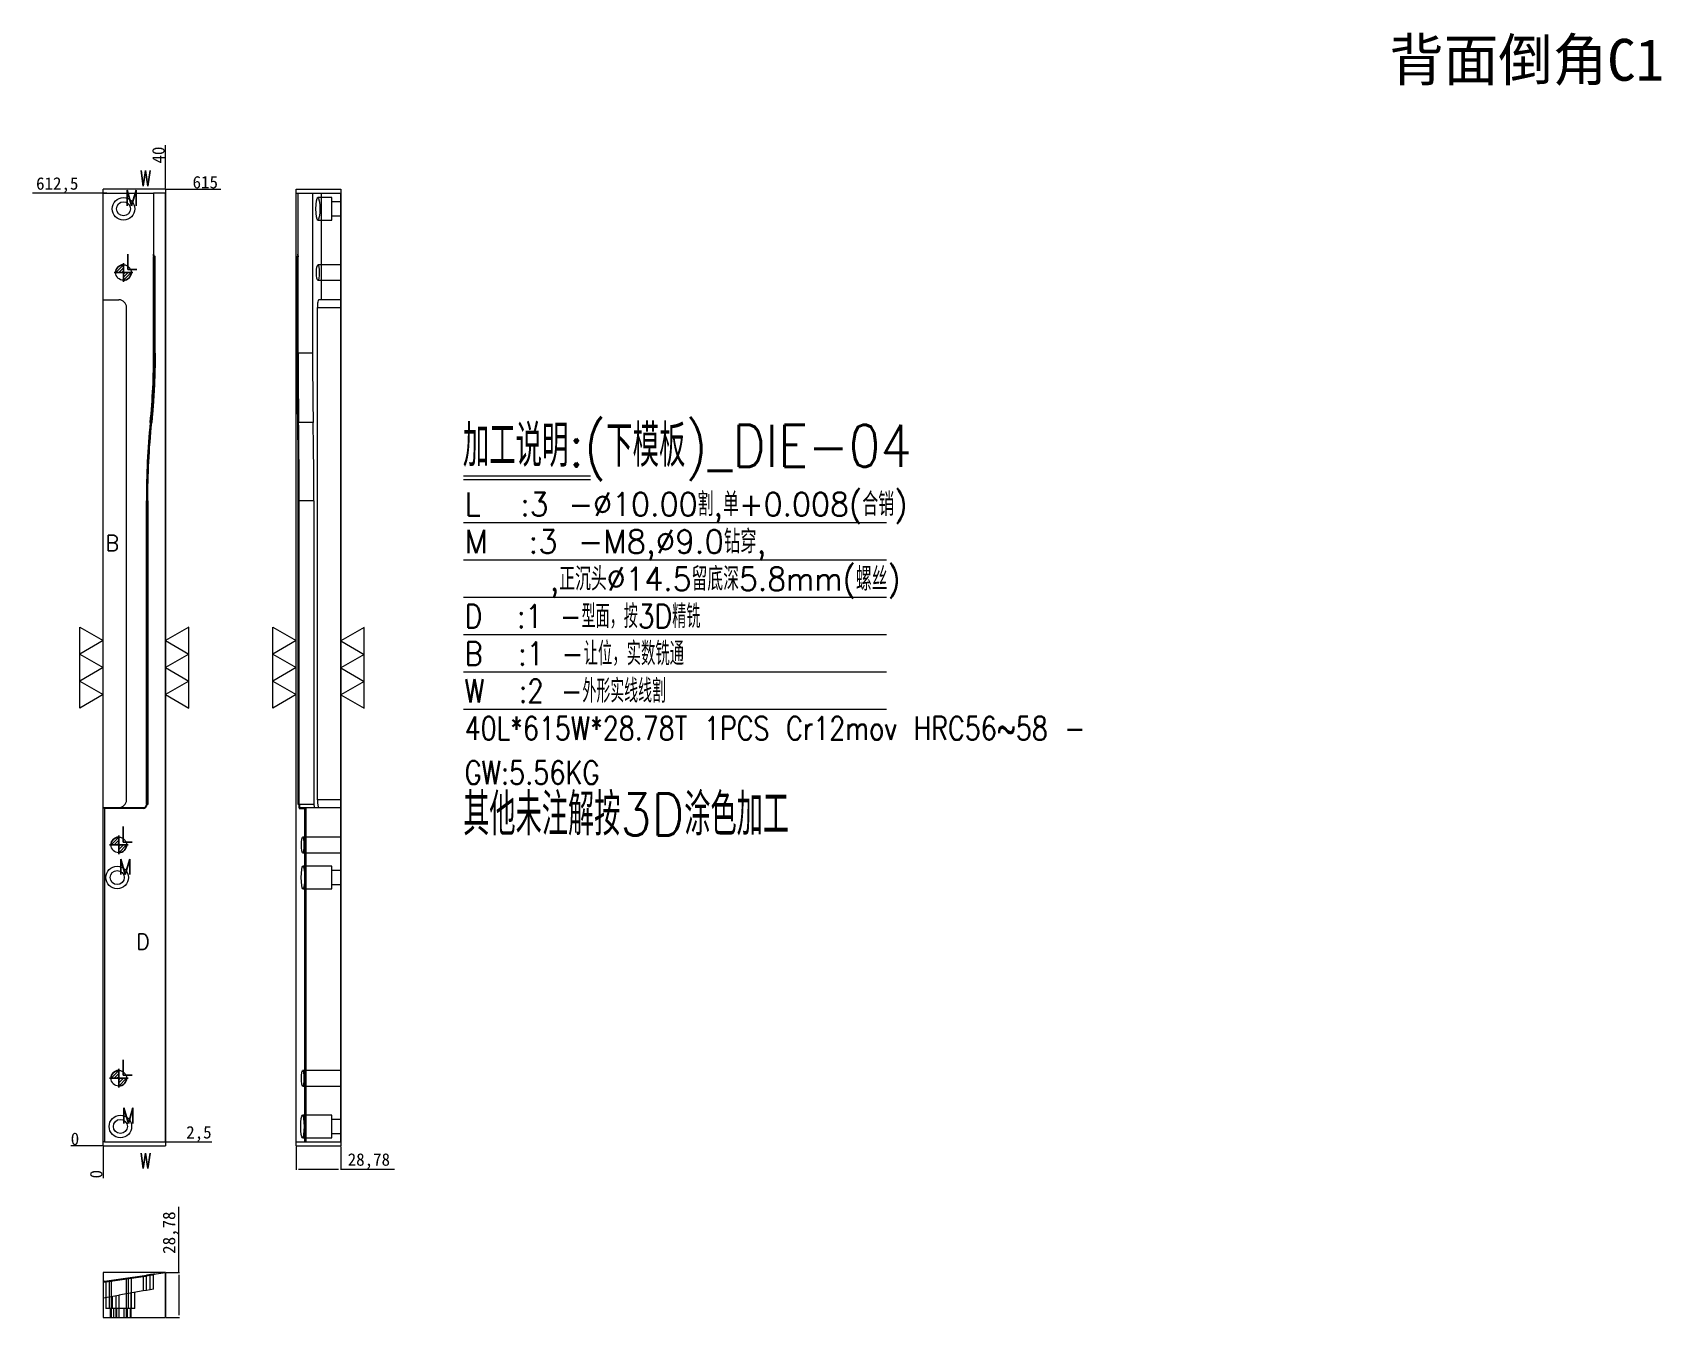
# Model space of a CAD drawing. Header units: millimetres. Extents: x 12645 to 13692, y 42948 to 43774.
import ezdxf
from ezdxf.enums import TextEntityAlignment as Align

# ---------------------------------------------------------------- set-up
doc = ezdxf.new("R2010")
doc.units = ezdxf.units.MM
doc.linetypes.add('DASHED', pattern=[0])
for name, color, linetype in [('DIE', 7, 'Continuous'), ('DIE_W', 1, 'Continuous'), ('dim', 4, 'Continuous')]:
    doc.layers.add(name, color=color, linetype=linetype)
doc.styles.add('_PUG_ERP', font='txt')
doc.styles.add('chinesef_fs', font='txt.shx', dxfattribs={"bigfont": 'gbcbig.shx'})
doc.dimstyles.new('_PUG_ERP', dxfattribs={"dimtxt": 8, "dimasz": 1.5, "dimexe": 0.5, "dimexo": 0.5, "dimgap": 0.5, "dimtad": 1, "dimtxsty": '_PUG_ERP', "dimblk": 'CLOSEDBLANK', "dimcen": 0, "dimclrd": 4, "dimclre": 4, "dimclrt": 3, "dimazin": 3, "dimtfac": 1, "dimtmove": 0, "dimatfit": 3, "dimldrblk": 'CLOSEDBLANK', "dimlwd": 9, "dimlwe": 9})

# ---------------------------------------------------------------- blocks, each defined once
blk = doc.blocks.new('*D735')
at = {"layer": 'Defpoints', "color": 0}
for p in [(12730.1, 43673.7), (12745.1, 43673.7), (12690.1, 43058.7)]:
    blk.add_point(p, dxfattribs=at)
at = {"layer": 'dim', "color": 4, "lineweight": 9}
blk.add_line((12730.6, 43673.7), (12765.8, 43673.7), dxfattribs=at)
at = {"layer": 'dim', "color": 3, "lineweight": 13, "insert": (12755.7, 43678.2), "char_height": 8, "attachment_point": 5, "style": '_PUG_ERP'}
blk.add_mtext('615', dxfattribs=at)
blk = doc.blocks.new('_ClosedBlank')
blk = doc.blocks.new('*D736')
at = {"layer": 'Defpoints', "color": 0}
for p in [(12675.1, 43058.7), (12690.1, 43058.7), (12690.1, 43058.7)]:
    blk.add_point(p, dxfattribs=at)
at = {"layer": 'dim', "color": 4, "lineweight": 9}
blk.add_line((12689.6, 43058.7), (12669.3, 43058.7), dxfattribs=at)
at = {"layer": 'dim', "color": 3, "lineweight": 13, "insert": (12671.9, 43063.2), "char_height": 8, "attachment_point": 5, "style": '_PUG_ERP'}
blk.add_mtext('0', dxfattribs=at)
blk = doc.blocks.new('*D737')
at = {"layer": 'Defpoints', "color": 0}
for p in [(12690.1, 43058.7), (12690.1, 43058.7), (12690.1, 43043.7)]:
    blk.add_point(p, dxfattribs=at)
at = {"layer": 'dim', "color": 4, "lineweight": 9}
blk.add_line((12690.1, 43058.2), (12690.1, 43037.9), dxfattribs=at)
at = {"layer": 'dim', "color": 3, "lineweight": 13, "insert": (12685.6, 43040.5), "char_height": 8, "attachment_point": 5, "rotation": 90, "style": '_PUG_ERP'}
blk.add_mtext('0', dxfattribs=at)
blk = doc.blocks.new('*D738')
at = {"layer": 'Defpoints', "color": 0}
for p in [(12730.1, 43688.7), (12730.1, 43673.7), (12690.1, 43058.7)]:
    blk.add_point(p, dxfattribs=at)
at = {"layer": 'dim', "color": 4, "lineweight": 9}
blk.add_line((12730.1, 43674.2), (12730.1, 43702.1), dxfattribs=at)
at = {"layer": 'dim', "color": 3, "lineweight": 13, "insert": (12725.6, 43695.7), "char_height": 8, "attachment_point": 5, "rotation": 90, "style": '_PUG_ERP'}
blk.add_mtext('40', dxfattribs=at)
blk = doc.blocks.new('*D739')
at = {"layer": 'Defpoints', "color": 0}
for p in [(12730.1, 42977.2), (12730.1, 42948.4), (12738.6, 42948.4)]:
    blk.add_point(p, dxfattribs=at)
at = {"layer": 'dim', "color": 4, "lineweight": 9}
for p, q in [((12738.6, 42977.2), (12738.6, 43019.4)), ((12730.6, 42977.2), (12739.1, 42977.2)), ((12738.6, 42975.7), (12738.6, 42949.9)), ((12730.6, 42948.4), (12739.1, 42948.4))]:
    blk.add_line(p, q, dxfattribs=at)
at = {"layer": 'dim', "color": 3, "lineweight": 13, "insert": (12733.4, 43002.9), "char_height": 8, "attachment_point": 5, "rotation": 90, "style": '_PUG_ERP'}
blk.add_mtext('28,78', dxfattribs=at)
blk = doc.blocks.new('*D740')
at = {"layer": 'Defpoints', "color": 0}
for p in [(12814.1, 43058.7), (12842.9, 43058.7), (12842.9, 43043.7)]:
    blk.add_point(p, dxfattribs=at)
at = {"layer": 'dim', "color": 4, "lineweight": 9}
for p, q in [((12814.1, 43058.2), (12814.1, 43043.2)), ((12842.9, 43058.2), (12842.9, 43043.2)), ((12815.6, 43043.7), (12841.4, 43043.7)), ((12842.9, 43043.7), (12877.4, 43043.7))]:
    blk.add_line(p, q, dxfattribs=at)
at = {"layer": 'dim', "color": 3, "lineweight": 13, "insert": (12860.9, 43048.9), "char_height": 8, "attachment_point": 5, "style": '_PUG_ERP'}
blk.add_mtext('28,78', dxfattribs=at)
blk = doc.blocks.new('pg_hx_L0')
at = {"color": 230}
for p, q in [((-0.6, 0), (0.6, 0)), ((-0.5, 0), (0, 0.5)), ((-0.3, 0), (0, 0.3)), ((-0.1, 0), (0, 0.1)), ((0, 0.6), (0, -0.6)), ((0.1, 0), (0, -0.1)), ((0.5, 0), (0, -0.5)), ((0.3, 0), (0, -0.3))]:
    blk.add_line(p, q, dxfattribs=at)
for start, end in [(90, 180), (270, 0)]:
    blk.add_arc((0, 0), 0.5, start, end, dxfattribs=at)
blk = doc.blocks.new('pg_hx_LLL0')
blk.add_blockref('pg_hx_L0', (0, 0))
blk = doc.blocks.new('*D741')
at = {"layer": 'Defpoints', "color": 0}
for p in [(12730.1, 43061.2), (12742.8, 43061.2), (12690.1, 43058.7)]:
    blk.add_point(p, dxfattribs=at)
at = {"layer": 'dim', "color": 4, "lineweight": 9}
blk.add_line((12730.6, 43061.2), (12760, 43061.2), dxfattribs=at)
at = {"layer": 'dim', "color": 3, "lineweight": 13, "insert": (12751.6, 43066.4), "char_height": 8, "attachment_point": 5, "style": '_PUG_ERP'}
blk.add_mtext('2,5', dxfattribs=at)
blk = doc.blocks.new('*D742')
at = {"layer": 'Defpoints', "color": 0}
for p in [(12676.8, 43671.2), (12692.8, 43671.2), (12690.1, 43058.7)]:
    blk.add_point(p, dxfattribs=at)
at = {"layer": 'dim', "color": 4, "lineweight": 9}
blk.add_line((12692.3, 43671.2), (12644.6, 43671.2), dxfattribs=at)
at = {"layer": 'dim', "color": 3, "lineweight": 13, "insert": (12660.5, 43676.4), "char_height": 8, "attachment_point": 5, "style": '_PUG_ERP'}
blk.add_mtext('612,5', dxfattribs=at)

msp = doc.modelspace()

# ---------------------------------------------------------------- linework, layer by layer
at = {"layer": 'DIE', "color": 11, "linetype": 'Continuous', "lineweight": 18}
for p, q in [((12690.105, 43602.688), (12690.105, 43671.188)), ((12730.105, 43061.188), (12730.105, 43671.188)), ((12842.885, 43061.188), (12842.885, 43671.188)), ((12690.105, 43061.188), (12690.105, 43276.188)), ((12730.105, 42977.188), (12730.105, 42948.408)), ((12690.105, 42970.697), (12690.105, 42948.408)), ((12690.105, 42948.408), (12730.105, 42948.408))]:
    msp.add_line(p, q, dxfattribs=at)
at = {"layer": 'DIE', "color": 2, "linetype": 'Continuous', "lineweight": 18}
for p, q in [((12722.505, 43671.188), (12722.505, 43632.09)), ((12814.105, 43061.188), (12814.105, 43671.188)), ((12722.505, 43630.688), (12722.505, 43630.256)), ((12722.505, 43630.688), (12722.936, 43630.688)), ((12722.505, 43568.245), (12722.505, 43630.256)), ((12722.936, 43630.688), (12723.233, 43630.688)), ((12723.233, 43630.688), (12723.459, 43630.688)), ((12723.233, 43568.245), (12723.233, 43630.688)), ((12723.459, 43568.245), (12723.459, 43630.688)), ((12717.805, 43278.62), (12717.805, 43473.366)), ((12718.533, 43278.188), (12718.533, 43473.366)), ((12718.759, 43473.366), (12718.759, 43278.188)), ((12717.805, 43278.62), (12717.805, 43278.188)), ((12718.236, 43278.188), (12717.805, 43278.188)), ((12718.236, 43278.188), (12718.533, 43278.188)), ((12718.759, 43278.188), (12718.533, 43278.188)), ((12690.966, 42971.687), (12730.105, 42977.188)), ((12718.236, 42975.722), (12718.533, 42975.763)), ((12718.759, 42975.593), (12718.533, 42975.763))]:
    msp.add_line(p, q, dxfattribs=at)
at = {"layer": 'DIE', "color": 2, "linetype": 'DASHED', "lineweight": 13, "ltscale": 0.39668}
for p, q in [((12815.173, 43671.188), (12815.173, 43632.09)), ((12824.688, 43671.188), (12824.688, 43568.245)), ((12830.401, 43602.688), (12830.401, 43671.188)), ((12814.869, 43630.688), (12815.039, 43630.688)), ((12814.869, 43568.245), (12814.869, 43630.688)), ((12815.039, 43630.688), (12815.113, 43630.688)), ((12815.039, 43568.245), (12815.039, 43630.688)), ((12815.113, 43630.688), (12815.507, 43630.688)), ((12815.53, 43278.188), (12815.53, 43473.366)), ((12815.7, 43473.366), (12815.7, 43278.188)), ((12825.517, 43473.366), (12825.517, 43278.188)), ((12815.7, 43278.188), (12815.53, 43278.188)), ((12815.7, 43278.188), (12815.773, 43278.188)), ((12816.168, 43278.188), (12815.773, 43278.188)), ((12720.768, 42976.078), (12720.727, 42976.072)), ((12722.505, 42966.605), (12722.505, 42975.887)), ((12722.936, 42976.382), (12722.935, 42976.382)), ((12715.805, 42965.424), (12700.105, 42962.655)), ((12717.805, 42965.776), (12715.805, 42965.424)), ((12717.805, 42975.226), (12717.805, 42975.223)), ((12717.805, 42975.024), (12717.805, 42975.028)), ((12717.805, 42965.776), (12717.805, 42975.024)), ((12720.299, 42966.216), (12717.805, 42965.776)), ((12722.505, 42966.605), (12720.299, 42966.216)), ((12690.105, 42960.892), (12700.105, 42962.655))]:
    msp.add_line(p, q, dxfattribs=at)
at = {"layer": 'DIE', "color": 31, "linetype": 'DASHED', "lineweight": 13, "ltscale": 0.39668}
for p, q in [((12837.105, 43668.438), (12828.109, 43668.438)), ((12837.105, 43661.188), (12837.105, 43668.438)), ((12842.885, 43665.691), (12837.105, 43665.691)), ((12837.105, 43653.938), (12837.105, 43661.188)), ((12837.105, 43656.684), (12842.885, 43656.684)), ((12828.109, 43653.938), (12837.105, 43653.938)), ((12827.756, 43281.188), (12827.756, 43597.688)), ((12842.885, 43602.688), (12828.638, 43602.688)), ((12816.62, 43276.188), (12825.869, 43276.188)), ((12825.869, 43276.188), (12828.638, 43276.188)), ((12828.638, 43276.188), (12842.885, 43276.188)), ((12837.105, 43238.438), (12818.462, 43238.438)), ((12837.105, 43231.188), (12837.105, 43238.438)), ((12842.885, 43235.691), (12837.105, 43235.691)), ((12837.105, 43223.938), (12837.105, 43231.188)), ((12818.462, 43223.938), (12837.105, 43223.938)), ((12837.105, 43226.684), (12842.885, 43226.684)), ((12837.105, 43078.438), (12818.181, 43078.438)), ((12837.105, 43071.188), (12837.105, 43078.438)), ((12842.885, 43075.691), (12837.105, 43075.691)), ((12837.105, 43063.938), (12837.105, 43071.188)), ((12818.181, 43063.938), (12837.105, 43063.938)), ((12837.105, 43066.684), (12842.885, 43066.684)), ((12691.855, 42971.812), (12691.855, 42954.188)), ((12693.855, 42972.093), (12693.855, 42954.188)), ((12706.355, 42954.188), (12706.355, 42973.85)), ((12708.355, 42954.188), (12708.355, 42974.131)), ((12695.855, 42961.906), (12695.855, 42954.188)), ((12705.105, 42948.408), (12705.105, 42963.537)), ((12710.355, 42954.188), (12710.355, 42964.463)), ((12693.855, 42954.188), (12691.855, 42954.188)), ((12708.355, 42954.188), (12693.855, 42954.188)), ((12694.602, 42954.188), (12694.602, 42948.408)), ((12696.602, 42954.188), (12696.602, 42948.408)), ((12698.602, 42954.188), (12698.602, 42948.408)), ((12703.609, 42948.408), (12703.609, 42954.188)), ((12705.609, 42948.408), (12705.609, 42954.188)), ((12707.609, 42948.408), (12707.609, 42954.188)), ((12710.355, 42954.188), (12708.355, 42954.188))]:
    msp.add_line(p, q, dxfattribs=at)
at = {"layer": 'DIE', "color": 155, "linetype": 'Continuous', "lineweight": 18}
for p, q in [((12722.936, 43630.688), (12722.936, 43568.245)), ((12722.936, 43568.245), (12722.505, 43568.245)), ((12718.236, 43473.366), (12717.805, 43473.366)), ((12718.236, 43473.366), (12718.236, 43278.188)), ((12715.736, 43275.688), (12690.966, 43275.688)), ((12690.966, 43275.688), (12690.966, 43061.188))]:
    msp.add_line(p, q, dxfattribs=at)
at = {"layer": 'DIE', "color": 155, "linetype": 'DASHED', "lineweight": 13, "ltscale": 0.39668}
for p, q in [((12814.911, 43630.688), (12814.911, 43568.245)), ((12815.406, 43568.245), (12815.406, 43630.256)), ((12827.756, 43597.688), (12842.885, 43597.688)), ((12815.041, 43568.245), (12815.406, 43568.245)), ((12824.688, 43568.245), (12815.406, 43568.245)), ((12825.077, 43523.715), (12815.716, 43523.715)), ((12815.571, 43473.366), (12815.571, 43278.188)), ((12815.702, 43473.366), (12816.067, 43473.366)), ((12825.517, 43473.366), (12816.067, 43473.366)), ((12816.067, 43278.62), (12816.067, 43473.366)), ((12842.885, 43281.188), (12827.756, 43281.188)), ((12816.125, 43275.688), (12819.606, 43275.688)), ((12825.517, 43278.188), (12816.269, 43278.188)), ((12819.606, 43275.688), (12819.606, 43061.188)), ((12820.596, 43061.188), (12820.596, 43276.188)), ((12717.805, 42975.226), (12720.299, 42975.577)), ((12720.299, 42975.577), (12722.505, 42975.887)), ((12720.299, 42966.216), (12720.299, 42975.577)), ((12690.178, 42971.071), (12715.805, 42974.673)), ((12715.736, 42975.168), (12715.805, 42974.673)), ((12715.805, 42974.673), (12717.805, 42975.024)), ((12715.805, 42974.673), (12715.805, 42965.424)), ((12700.105, 42962.655), (12700.105, 42948.408))]:
    msp.add_line(p, q, dxfattribs=at)
at = {"layer": 'DIE', "color": 31, "linetype": 'Continuous', "lineweight": 18}
for p, q in [((12690.105, 43602.688), (12700.105, 43602.688)), ((12705.105, 43281.188), (12705.105, 43597.688)), ((12690.178, 43276.188), (12690.105, 43276.188)), ((12690.178, 43276.188), (12715.805, 43276.188))]:
    msp.add_line(p, q, dxfattribs=at)
at = {"layer": 'DIE', "color": 42, "linetype": 'Continuous', "lineweight": 18}
for centre, radius in [((12703.105, 43661.188), 7.25), ((12703.105, 43661.188), 4.503), ((12699.105, 43231.188), 7.25), ((12699.105, 43231.188), 4.503), ((12701.105, 43071.188), 7.25), ((12701.105, 43071.188), 4.503)]:
    msp.add_circle(centre, radius, dxfattribs=at)
at = {"layer": 'DIE', "color": 31, "linetype": 'Continuous', "lineweight": 18}
for centre, start, end in [((12700.105, 43597.688), 0, 90), ((12700.105, 43281.188), 270, 0)]:
    msp.add_arc(centre, 5, start, end, dxfattribs=at)
at = {"layer": 'DIE', "color": 155, "linetype": 'Continuous', "lineweight": 18}
msp.add_arc((12715.736, 43278.188), 2.5, 270, 0, dxfattribs=at)
at = {"layer": 'DIE', "color": 2, "linetype": 'Continuous', "lineweight": 18}
for centre, radius, start, end in [((12715.805, 43278.188), 2, 270, 0), ((12718.305, 42975.226), 0.5, 98, 151.129918), ((12691.105, 42970.697), 1, 98, 180)]:
    msp.add_arc(centre, radius, start, end, dxfattribs=at)
at = {"layer": 'DIE', "color": 2, "linetype": 'DASHED', "lineweight": 13, "ltscale": 0.39668}
for centre, start, end in [((12718.305, 42975.024), 98, 168.348079), ((12723.005, 42975.887), 98, 180), ((12723.005, 42975.685), 168.37223, 180.000062), ((12723.005, 42975.685), 98, 168.348079), ((12718.305, 42975.226), 151.129939, 191.651921), ((12718.305, 42975.024), 168.372291, 180.000051)]:
    msp.add_arc(centre, 0.5, start, end, dxfattribs=at)
at = {"layer": 'DIE', "color": 31, "linetype": 'DASHED', "lineweight": 13, "ltscale": 0.39668}
for centre, ratio in [((12828.109, 43661.188), 0.176327), ((12818.462, 43231.188), 0.140541), ((12818.181, 43071.188), 0.140541)]:
    msp.add_ellipse(centre, major_axis=(0, 7.25), ratio=ratio, dxfattribs=at)
at = {"layer": 'DIE', "color": 155, "linetype": 'Continuous', "lineweight": 18}
for centre, major_axis, ratio, start_param, end_param in [((12720.436, 43630.688), (-0.834, 2.357), 1, 4.3723441, 4.96790386), ((12271.876, 43568.245), (451.06, 0), 1, 6.18419204, 6.28318531), ((13227.176, 43473.366), (0, 508.94), 1, 1.47180306, 1.57079633), ((12720.797, 43523.666), (0.498, -0.049), 0.013889, 3.14159265, 4.57345067), ((12715.805, 43275.688), (0, -0.5), 0.139173, 3.14159265, 4.71238898)]:
    msp.add_ellipse(centre, major_axis=major_axis, ratio=ratio, start_param=start_param, end_param=end_param, dxfattribs=at)
at = {"layer": 'DIE', "color": 155, "linetype": 'DASHED', "lineweight": 13, "ltscale": 0.39668}
for centre, major_axis, ratio, start_param, end_param in [((12815.464, 43630.688), (0, -2.5), 0.140541, 4.11682922, 4.71238898), ((12878.303, 43568.245), (0, 451.06), 0.140541, 1.57079633, 1.66978959), ((12878.798, 43568.245), (0, 450.56), 0.140697, 1.57079633, 1.66978959), ((12815.716, 43523.666), (0.5, 0.007), 0.098822, 1.56941695, 3.00127496), ((12744.045, 43473.366), (0, 508.94), 0.140541, 4.71238898, 4.81138225), ((12744.54, 43473.366), (0, 509.44), 0.140403, 4.71238898, 4.81138225), ((12816.125, 43278.188), (0, 2.5), 0.140541, 1.57079633, 3.14159265), ((12816.62, 43275.688), (0, 0.5), 0.990268, 0, 1.57079633), ((12816.62, 43278.188), (0, 2), 0.175676, 1.57079633, 3.14159265), ((12720.797, 42975.577), (0.07, -0.495), 0.995008, 3.14159265, 4.57345067)]:
    msp.add_ellipse(centre, major_axis=major_axis, ratio=ratio, start_param=start_param, end_param=end_param, dxfattribs=at)
at = {"layer": 'DIE', "color": 31, "linetype": 'DASHED', "lineweight": 13, "ltscale": 0.39668}
for centre, start_param, end_param in [((12828.638, 43597.688), 0, 1.57079633), ((12828.638, 43281.188), 1.57079633, 3.14159265)]:
    msp.add_ellipse(centre, major_axis=(0, 5), ratio=0.176327, start_param=start_param, end_param=end_param, dxfattribs=at)
at = {"layer": 'DIE', "color": 2, "linetype": 'Continuous', "lineweight": 18}
for centre, major_axis, start_param, end_param in [((12271.945, 43568.245), (450.56, 0), 6.18419204, 6.28318531), ((13227.245, 43473.366), (509.44, 0), 3.04259939, 3.14159265)]:
    msp.add_ellipse(centre, major_axis=major_axis, ratio=1, start_param=start_param, end_param=end_param, dxfattribs=at)
at = {"layer": 'DIE', "color": 2, "linetype": 'DASHED', "lineweight": 13, "ltscale": 0.39668}
for centre, major_axis, start_param, end_param in [((12904.134, 43568.245), (0, 450.56), 1.57079633, 1.66978959), ((12735.689, 43473.366), (0, 509.44), 4.71238898, 4.81138225), ((12825.869, 43278.188), (0, 2), 1.57079633, 3.14159265)]:
    msp.add_ellipse(centre, major_axis=major_axis, ratio=0.176327, start_param=start_param, end_param=end_param, dxfattribs=at)
at = {"layer": 'DIE', "color": 2, "linetype": 'Continuous', "lineweight": 18}
for points, knots in [([(12722.505, 43630.688), (12722.505, 43630.702), (12722.505, 43630.715), (12722.505, 43630.743), (12722.505, 43630.785), (12722.505, 43630.882), (12722.505, 43630.966), (12722.505, 43631.135), (12722.505, 43631.249), (12722.505, 43631.396), (12722.505, 43631.425), (12722.505, 43631.484), (12722.505, 43631.514), (12722.505, 43631.603), (12722.505, 43631.663), (12722.505, 43631.783), (12722.505, 43631.844), (12722.505, 43631.966), (12722.505, 43632.028), (12722.505, 43632.09)], [0, 0, 0, 0, 0.03125, 0.03125, 0.0625, 0.125, 0.25, 0.25, 0.5, 0.5, 0.5625, 0.5625, 0.625, 0.625, 0.75, 0.75, 0.875, 0.875, 1, 1, 1, 1]), ([(12690.966, 43275.688), (12690.956, 43275.695), (12690.946, 43275.702), (12690.926, 43275.716), (12690.897, 43275.737), (12690.868, 43275.759), (12690.81, 43275.8), (12690.772, 43275.828), (12690.697, 43275.882), (12690.66, 43275.909), (12690.605, 43275.948), (12690.587, 43275.961), (12690.551, 43275.986), (12690.533, 43275.998), (12690.481, 43276.034), (12690.448, 43276.057), (12690.4, 43276.088), (12690.384, 43276.098), (12690.361, 43276.112), (12690.353, 43276.117), (12690.338, 43276.125), (12690.331, 43276.13), (12690.294, 43276.15), (12690.268, 43276.163), (12690.231, 43276.178), (12690.219, 43276.181), (12690.197, 43276.186), (12690.187, 43276.188), (12690.178, 43276.188)], [0, 0, 0, 0, 0.03125, 0.03125, 0.0625, 0.125, 0.125, 0.25, 0.25, 0.375, 0.375, 0.4375, 0.4375, 0.5, 0.5, 0.625, 0.625, 0.6875, 0.6875, 0.71875, 0.71875, 0.75, 0.75, 0.875, 0.875, 0.9375, 0.9375, 1, 1, 1, 1])]:
    msp.add_open_spline(points, degree=3, knots=knots, dxfattribs=at)
at = {"layer": 'DIE', "color": 2, "linetype": 'DASHED', "lineweight": 13, "ltscale": 0.39668}
for points, knots in [([(12722.516, 43630.688), (12722.516, 43630.65), (12722.515, 43630.613), (12722.513, 43630.54), (12722.512, 43630.503), (12722.51, 43630.449), (12722.509, 43630.431), (12722.508, 43630.396), (12722.507, 43630.378), (12722.506, 43630.325), (12722.505, 43630.29), (12722.505, 43630.256)], [0, 0, 0, 0, 0.25, 0.25, 0.5, 0.5, 0.625, 0.625, 0.75, 0.75, 1, 1, 1, 1]), ([(12815.608, 43630.688), (12815.601, 43630.702), (12815.594, 43630.715), (12815.581, 43630.743), (12815.56, 43630.785), (12815.513, 43630.882), (12815.474, 43630.966), (12815.398, 43631.135), (12815.351, 43631.249), (12815.301, 43631.396), (12815.291, 43631.425), (12815.273, 43631.484), (12815.264, 43631.514), (12815.239, 43631.603), (12815.224, 43631.663), (12815.2, 43631.783), (12815.19, 43631.844), (12815.177, 43631.966), (12815.173, 43632.028), (12815.173, 43632.09)], [0, 0, 0, 0, 0.03125, 0.03125, 0.0625, 0.125, 0.25, 0.25, 0.5, 0.5, 0.5625, 0.5625, 0.625, 0.625, 0.75, 0.75, 0.875, 0.875, 1, 1, 1, 1]), ([(12815.406, 43630.256), (12815.437, 43630.329), (12815.47, 43630.401), (12815.537, 43630.545), (12815.573, 43630.617), (12815.608, 43630.688)], [0, 0, 0, 0, 0.5, 0.5, 1, 1, 1, 1]), ([(12815.507, 43630.688), (12815.507, 43630.65), (12815.505, 43630.613), (12815.495, 43630.54), (12815.488, 43630.503), (12815.475, 43630.449), (12815.47, 43630.431), (12815.459, 43630.396), (12815.453, 43630.378), (12815.434, 43630.325), (12815.421, 43630.29), (12815.406, 43630.256)], [0, 0, 0, 0, 0.25, 0.25, 0.5, 0.5, 0.625, 0.625, 0.75, 0.75, 1, 1, 1, 1]), ([(12717.805, 43278.62), (12717.805, 43278.585), (12717.806, 43278.551), (12717.808, 43278.481), (12717.809, 43278.445), (12717.812, 43278.374), (12717.813, 43278.337), (12717.815, 43278.282), (12717.815, 43278.263), (12717.815, 43278.225), (12717.816, 43278.207), (12717.816, 43278.188)], [0, 0, 0, 0, 0.25, 0.25, 0.5, 0.5, 0.75, 0.75, 0.875, 0.875, 1, 1, 1, 1]), ([(12816.269, 43278.188), (12816.233, 43278.259), (12816.198, 43278.33), (12816.13, 43278.474), (12816.098, 43278.547), (12816.067, 43278.62)], [0, 0, 0, 0, 0.5, 0.5, 1, 1, 1, 1]), ([(12816.067, 43278.62), (12816.081, 43278.585), (12816.095, 43278.551), (12816.12, 43278.481), (12816.13, 43278.445), (12816.148, 43278.374), (12816.155, 43278.337), (12816.163, 43278.282), (12816.165, 43278.263), (12816.167, 43278.225), (12816.168, 43278.207), (12816.168, 43278.188)], [0, 0, 0, 0, 0.25, 0.25, 0.5, 0.5, 0.75, 0.75, 0.875, 0.875, 1, 1, 1, 1]), ([(12819.606, 43275.688), (12819.607, 43275.695), (12819.609, 43275.702), (12819.612, 43275.716), (12819.618, 43275.737), (12819.625, 43275.759), (12819.64, 43275.8), (12819.653, 43275.828), (12819.683, 43275.882), (12819.7, 43275.909), (12819.73, 43275.948), (12819.741, 43275.961), (12819.764, 43275.986), (12819.776, 43275.998), (12819.814, 43276.034), (12819.841, 43276.057), (12819.887, 43276.088), (12819.903, 43276.098), (12819.929, 43276.112), (12819.937, 43276.117), (12819.955, 43276.125), (12819.964, 43276.13), (12820.009, 43276.15), (12820.048, 43276.163), (12820.111, 43276.178), (12820.132, 43276.181), (12820.176, 43276.186), (12820.199, 43276.188), (12820.222, 43276.188)], [0, 0, 0, 0, 0.03125, 0.03125, 0.0625, 0.125, 0.125, 0.25, 0.25, 0.375, 0.375, 0.4375, 0.4375, 0.5, 0.5, 0.625, 0.625, 0.6875, 0.6875, 0.71875, 0.71875, 0.75, 0.75, 0.875, 0.875, 0.9375, 0.9375, 1, 1, 1, 1]), ([(12722.505, 42975.887), (12722.505, 42975.921), (12722.505, 42975.953), (12722.505, 42975.992), (12722.505, 42976.002), (12722.505, 42976.021), (12722.505, 42976.029), (12722.505, 42976.054), (12722.505, 42976.069), (12722.505, 42976.093), (12722.505, 42976.103), (12722.505, 42976.116), (12722.505, 42976.12), (12722.505, 42976.12)], [0, 0, 0, 0, 0.26228113, 0.26228113, 0.35449599, 0.35449599, 0.44671085, 0.44671085, 0.63114057, 0.63114057, 0.81557028, 0.81557028, 1, 1, 1, 1]), ([(12722.516, 42975.786), (12722.516, 42975.786), (12722.515, 42975.788), (12722.513, 42975.798), (12722.512, 42975.805), (12722.51, 42975.818), (12722.509, 42975.823), (12722.508, 42975.834), (12722.507, 42975.84), (12722.506, 42975.859), (12722.505, 42975.872), (12722.505, 42975.887)], [0, 0, 0, 0, 0.25, 0.25, 0.5, 0.5, 0.625, 0.625, 0.75, 0.75, 1, 1, 1, 1]), ([(12717.805, 42975.024), (12717.805, 42975.06), (12717.805, 42975.095), (12717.805, 42975.163), (12717.805, 42975.196), (12717.805, 42975.226)], [0, 0, 0, 0, 0.5, 0.5, 1, 1, 1, 1])]:
    msp.add_open_spline(points, degree=3, knots=knots, dxfattribs=at)
at = {"layer": 'DIE', "color": 2, "linetype": 'Continuous', "lineweight": 18}
for points, degree in [([(12721.025, 43523.686), (12723.232, 43545.911), (12723.233, 43568.245)], 2), ([(12723.459, 43568.245), (12723.459, 43545.901), (12721.25, 43523.666)], 2), ([(12718.533, 43473.366), (12718.533, 43498.588), (12721.025, 43523.686)], 2), ([(12718.759, 43473.366), (12718.759, 43490.175), (12719.59, 43506.941), (12721.25, 43523.666)], 3), ([(12718.533, 42975.763), (12718.533, 42975.763), (12721.025, 42976.114)], 2), ([(12721.025, 42976.114), (12723.232, 42976.424), (12723.233, 42976.424)], 2), ([(12723.459, 42976.254), (12723.233, 42976.424)], 1)]:
    msp.add_open_spline(points, degree=degree, dxfattribs=at)
at = {"layer": 'DIE', "color": 155, "linetype": 'Continuous', "lineweight": 18}
for points in [[(12723.459, 43568.245), (12723.233, 43568.245)], [(12721.25, 43523.666), (12721.025, 43523.686)], [(12718.759, 43473.366), (12718.533, 43473.366)], [(12721.25, 42975.943), (12721.025, 42976.114)]]:
    msp.add_open_spline(points, degree=1, dxfattribs=at)
at = {"layer": 'DIE', "color": 2, "linetype": 'DASHED', "lineweight": 13, "ltscale": 0.39668}
for points, degree in [([(12815.179, 43523.686), (12814.869, 43545.911), (12814.869, 43568.245)], 2), ([(12815.039, 43568.245), (12815.039, 43545.901), (12815.35, 43523.666)], 2), ([(12815.53, 43473.366), (12815.53, 43498.588), (12815.179, 43523.686)], 2), ([(12815.7, 43473.366), (12815.7, 43490.175), (12815.583, 43506.941), (12815.35, 43523.666)], 3)]:
    msp.add_open_spline(points, degree=degree, dxfattribs=at)
at = {"layer": 'DIE', "color": 155, "linetype": 'DASHED', "lineweight": 13, "ltscale": 0.39668}
for points in [[(12815.039, 43568.245), (12814.869, 43568.245)], [(12815.35, 43523.666), (12815.179, 43523.686)], [(12815.7, 43473.366), (12815.53, 43473.366)]]:
    msp.add_open_spline(points, degree=1, dxfattribs=at)
at = {"layer": 'DIE_W', "color": 1, "linetype": 'Continuous', "lineweight": 18}
for p, q in [((12690.105, 43671.188), (12722.505, 43671.188)), ((12730.105, 43671.188), (12722.505, 43671.188)), ((12814.105, 43671.188), (12842.885, 43671.188)), ((12690.966, 43061.188), (12690.105, 43061.188)), ((12690.966, 43061.188), (12730.105, 43061.188)), ((12814.105, 43061.188), (12842.885, 43061.188))]:
    msp.add_line(p, q, dxfattribs=at)
at = {"layer": 'DIE_W', "color": 1, "linetype": 'DASHED', "lineweight": 13, "ltscale": 0.39668}
for p, q in [((12842.885, 43625.185), (12828.109, 43625.185)), ((12828.109, 43615.185), (12842.885, 43615.185)), ((12842.885, 43257.188), (12818.322, 43257.188)), ((12818.322, 43247.188), (12842.885, 43247.188)), ((12842.885, 43107.188), (12818.322, 43107.188)), ((12818.322, 43097.188), (12842.885, 43097.188)), ((12695.105, 42972.269), (12695.105, 42948.408)), ((12705.105, 42948.408), (12705.105, 42973.674)), ((12698.105, 42962.303), (12698.105, 42948.408)), ((12708.105, 42948.408), (12708.105, 42964.066))]:
    msp.add_line(p, q, dxfattribs=at)
at = {"layer": 'DIE_W', "color": 1, "linetype": 'Continuous', "lineweight": 18}
for centre in [(12703.105, 43620.185), (12700.105, 43252.188), (12700.105, 43102.188)]:
    msp.add_circle(centre, 5, dxfattribs=at)
at = {"layer": 'DIE_W', "color": 1, "linetype": 'DASHED', "lineweight": 13, "ltscale": 0.39668}
for centre, ratio in [((12828.109, 43620.185), 0.176327), ((12818.322, 43252.188), 0.140541), ((12818.322, 43102.188), 0.140541)]:
    msp.add_ellipse(centre, major_axis=(0, 5), ratio=ratio, dxfattribs=at)
at = {"layer": 'dim', "color": 252, "linetype": 'DASHED', "lineweight": 13, "ltscale": 0.2}
for p, q in [((12730.105, 43673.688), (12690.105, 43673.688)), ((12690.105, 43058.688), (12690.105, 43673.688)), ((12730.105, 43673.688), (12730.105, 43058.688)), ((12814.105, 43673.688), (12842.885, 43673.688)), ((12814.105, 43058.688), (12814.105, 43673.688)), ((12842.885, 43673.688), (12842.885, 43058.688)), ((12690.105, 43058.688), (12730.105, 43058.688)), ((12814.105, 43058.688), (12842.885, 43058.688))]:
    msp.add_line(p, q, dxfattribs=at)
at = {"layer": 'dim', "color": 8, "linetype": 'Continuous', "lineweight": 18}
for p, q in [((12921.689, 43489.401), (13003.337, 43489.401)), ((12921.689, 43487.151), (13003.337, 43487.151)), ((12921.689, 43459.401), (13193.849, 43459.401)), ((12921.689, 43435.401), (13193.849, 43435.401)), ((12921.689, 43411.401), (13193.849, 43411.401)), ((12921.689, 43387.401), (13193.849, 43387.401)), ((12921.689, 43363.401), (13193.849, 43363.401)), ((12921.689, 43339.401), (13193.849, 43339.401))]:
    msp.add_line(p, q, dxfattribs=at)
at = {"layer": 'dim', "lineweight": 13}
for points in [[(12675.105, 43392.169), (12690.105, 43383.508), (12675.105, 43374.848), (12690.105, 43366.188), (12675.105, 43357.528), (12690.105, 43348.867), (12675.105, 43340.207), (12675.105, 43392.169)], [(12745.105, 43392.169), (12730.105, 43383.508), (12745.105, 43374.848), (12730.105, 43366.188), (12745.105, 43357.528), (12730.105, 43348.867), (12745.105, 43340.207), (12745.105, 43392.169)], [(12799.105, 43392.169), (12814.105, 43383.508), (12799.105, 43374.848), (12814.105, 43366.188), (12799.105, 43357.528), (12814.105, 43348.867), (12799.105, 43340.207), (12799.105, 43392.169)], [(12857.885, 43391.98), (12842.885, 43383.32), (12857.885, 43374.659), (12842.885, 43365.999), (12857.885, 43357.339), (12842.885, 43348.679), (12857.885, 43340.018), (12857.885, 43391.98)]]:
    msp.add_lwpolyline(points, close=True, dxfattribs=at)
at = {"layer": 'dim', "color": 252, "linetype": 'DASHED', "lineweight": 13, "ltscale": 0.2}
msp.add_lwpolyline([(12690.105, 42948.408), (12730.105, 42948.408), (12730.105, 42977.188), (12690.105, 42977.188)], close=True, dxfattribs=at)

# ---------------------------------------------------------------- block references
at = {"layer": 'DIE', "lineweight": 13, "ltscale": 0.39668, "xscale": 10, "yscale": 10, "zscale": 10}
for p in [(12703.105, 43620.185), (12700.105, 43252.188), (12700.105, 43102.188)]:
    msp.add_blockref('pg_hx_LLL0', p, dxfattribs=at)

# ---------------------------------------------------------------- texts
at = {"layer": 'dim'}
msp.add_text('背面倒角C1', height=26.936, dxfattribs=at).set_placement((13605.463, 43757.342), align=Align.MIDDLE)
at = {"layer": 'dim', "color": 4, "lineweight": 13, "style": 'chinesef_fs'}
for s, height, width, p in [('W', 10, 0.6727, (12713.838, 43675.7)), ('M', 10, 0.8408, (12703.965, 43663.073)), ('L', 10, 1.1211, (12703.92, 43622.047)), ('加工说明:(下模板)_DIE-04', 27, 0.8736, (12921.299, 43495.276)), ('B', 10, 0.9609, (12691.564, 43441.25)), ('M  :3 -M8,%%c9.0钻穿,', 15, 0.9735, (12922.484, 43439.665)), ('    ,正沉头%%c14.5留底深5.8mm(螺丝)', 15, 0.9424, (12922.484, 43415.665)), ('D  :1 -型面，按3D精铣', 15, 0.8387, (12922.484, 43391.665)), ('B  :1 -让位，实数铣通', 15, 0.8539, (12922.484, 43367.665)), ('40L*615W*28.78T 1PCS Cr12mov HRC56~58 - ', 15, 0.7987, (12922.484, 43319.665)), ('GW:5.56KG ', 15, 0.8074, (12922.484, 43291.165)), ('L', 10, 1.1211, (12700.92, 43254.05)), ('M', 10, 0.8408, (12699.965, 43233.073)), ('D', 10, 0.9609, (12711.251, 43185)), ('L', 10, 1.1211, (12700.92, 43104.05)), ('M', 10, 0.8408, (12701.965, 43073.073)), ('W', 10, 0.6727, (12713.838, 43044.1))]:
    msp.add_text(s, height=height, dxfattribs=dict(at, width=width)).set_placement(p)
at = {"layer": 'dim', "color": 1, "lineweight": 13, "style": 'chinesef_fs'}
for s, width, p in [('L  :3 -%%c10.00割,单+0.008(合销)', 0.9493, (12922.484, 43463.665)), ('W  :2 -外形实线线割', 0.8277, (12922.484, 43343.665))]:
    msp.add_text(s, height=15, dxfattribs=dict(at, width=width)).set_placement(p)
at = {"layer": 'dim', "color": 21, "lineweight": 13, "style": 'chinesef_fs', "width": 0.8663}
msp.add_text('其他未注解按3D涂色加工', height=27, dxfattribs=at).set_placement((12921.572, 43258.276))

# ---------------------------------------------------------------- dimensions: what is measured, and where the dimension line sits
at = {"layer": 'dim', "lineweight": 13}
for feature_location, offset, dtype, origin, picture, middle in [((12730.105, 43673.688), (0, 15), 1, (12690.105, 43058.688), '*D738', (12725.605, 43695.664)), ((12692.786, 43671.188), (-16.023, 0), 0, (12690.105, 43058.688), '*D742', (12660.454, 43676.45)), ((12730.105, 43673.688), (15, 0), 0, (12690.105, 43058.688), '*D735', (12755.701, 43678.188)), ((12730.105, 43061.188), (12.658, 0), 0, (12690.105, 43058.688), '*D741', (12751.644, 43066.45)), ((12690.105287494, 43058.687790927), (-15, 0), 0, (12690.105287494, 43058.687790927), '*D736', (12671.938620827, 43063.187790927)), ((12690.105287494, 43058.687790927), (0, -15), 1, (12690.105287494, 43058.687790927), '*D737', (12685.605287494, 43040.521124261))]:
    dim = msp.add_ordinate_dim(feature_location=feature_location, offset=offset, dtype=dtype, origin=origin, dimstyle='_PUG_ERP', dxfattribs=at)
    dim.commit()
    dim.dimension.update_dxf_attribs({"geometry": picture, "text_midpoint": middle})
dim = msp.add_linear_dim(base=(12842.885, 43043.688), p1=(12814.105, 43058.688), p2=(12842.885, 43058.688), dimstyle='_PUG_ERP', dxfattribs=at)
dim.commit()
dim.dimension.update_dxf_attribs({"geometry": '*D740', "text_midpoint": (12860.885, 43048.95)})
dim = msp.add_linear_dim(base=(12738.642, 42948.408), p1=(12730.105, 42977.188), p2=(12730.105, 42948.408), angle=90, dimstyle='_PUG_ERP', dxfattribs=at)
dim.commit()
dim.dimension.update_dxf_attribs({"geometry": '*D739', "text_midpoint": (12738.642, 43002.908), "dimtype": 160})

doc.saveas('drawing.dxf')
